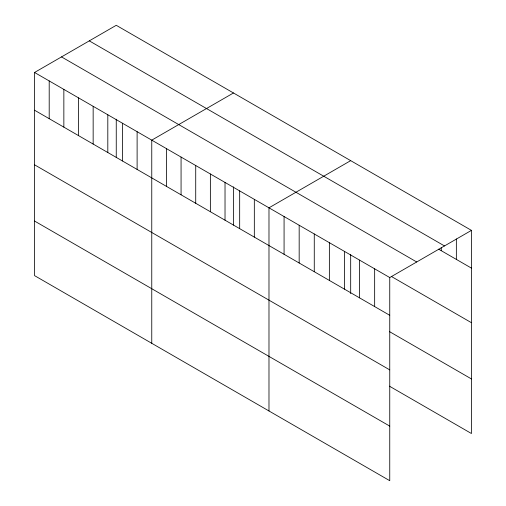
<?xml version="1.0" encoding="UTF-8"?>
<svg xmlns="http://www.w3.org/2000/svg" width="506" height="506" viewBox="0 0 506 506"><rect width="100%" height="100%" fill="white"/><g stroke="black" fill="none" stroke-linecap="round" stroke-linejoin="round"><path stroke-width="0.76" d="M34.547 72.472L389.747 277.547L389.747 480.7L34.547 275.625L34.547 72.472L116.254 25.3L471.453 230.375L471.453 433.528L389.411 386.16M233.468 92.977L151.762 140.143L151.762 343.302M350.683 160.649L268.983 207.821L268.983 410.973M389.747 277.547L471.453 230.375M89.29 40.866L444.489 245.941M438.632 249.173L471.453 268.123M61.511 56.906L416.71 261.981M391.378 276.472L471.453 322.708M34.547 110.219L389.747 315.295M389.411 331.575L471.453 378.943M34.547 164.804L389.747 369.88M34.547 221.04L389.747 426.115M456.355 238.958L456.355 259.407M441.264 247.542L441.264 250.691M374.655 268.831L374.655 306.579M359.557 260.116L359.557 297.863M350.683 254.543L350.683 293.6M344.459 251.4L344.459 289.147M329.368 242.684L329.368 280.432M314.27 233.968L314.27 271.716M299.172 225.252L299.172 263M284.075 216.536L284.075 254.284M254.328 199.364L254.328 237.105M239.673 190.901L239.673 228.649M233.468 186.866L233.468 225.145M225.025 182.445L225.025 220.192M210.369 173.982L210.369 211.729M195.721 165.525L195.721 203.273M181.066 157.062L181.066 194.81M166.417 148.606L166.417 186.353M137.113 131.686L137.113 169.434M122.458 123.23L122.458 160.971M116.254 119.195L116.254 157.467M107.81 114.767L107.81 152.515M93.155 106.311L93.155 144.058M78.506 97.848L78.506 135.595M63.851 89.391L63.851 127.139M49.202 80.928L49.202 118.676"/></g></svg>
